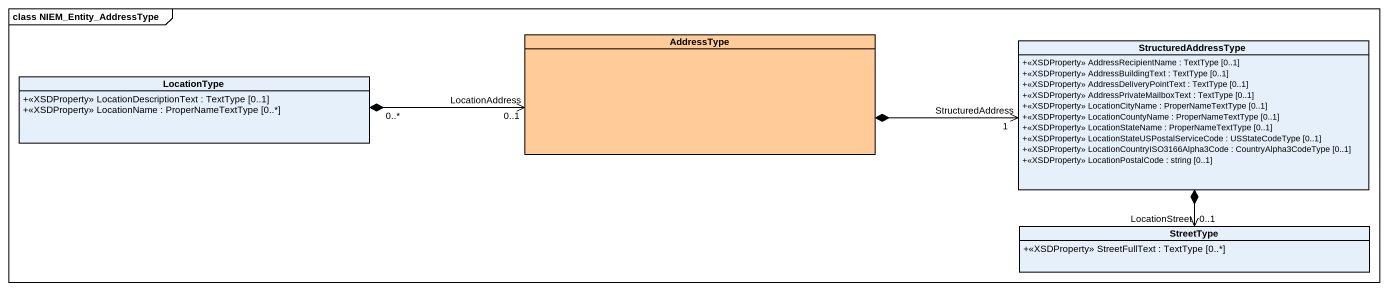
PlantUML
@startuml
mainframe class NIEM_Entity_AddressType
hide circle
hide empty members
skinparam classAttributeIconSize 0
class AddressType #FFCC99
class StructuredAddressType {
  +<<XSDProperty>> AddressRecipientName : TextType [0..1]
  +<<XSDProperty>> AddressBuildingText : TextType [0..1]
  +<<XSDProperty>> AddressDeliveryPointText : TextType [0..1]
  +<<XSDProperty>> AddressPrivateMailboxText : TextType [0..1]
  +<<XSDProperty>> LocationCityName : ProperNameTextType [0..1]
  +<<XSDProperty>> LocationCountyName : ProperNameTextType [0..1]
  +<<XSDProperty>> LocationStateName : ProperNameTextType [0..1]
  +<<XSDProperty>> LocationStateUSPostalServiceCode : USStateCodeType [0..1]
  +<<XSDProperty>> LocationCountryISO3166Alpha3Code : CountryAlpha3CodeType [0..1]
  +<<XSDProperty>> LocationPostalCode : string [0..1]
}
class LocationType {
  +<<XSDProperty>> LocationDescriptionText : TextType [0..1]
  +<<XSDProperty>> LocationName : ProperNameTextType [0..*]
}
class StreetType {
  +<<XSDProperty>> StreetFullText : TextType [0..*]
}
StructuredAddressType "StructuredAddress\n1" <-left-* AddressType
LocationType "0..*" *-right-> "LocationAddress\n0..1" AddressType
StreetType "LocationStreet\n0..1" <-up-* StructuredAddressType
@enduml
